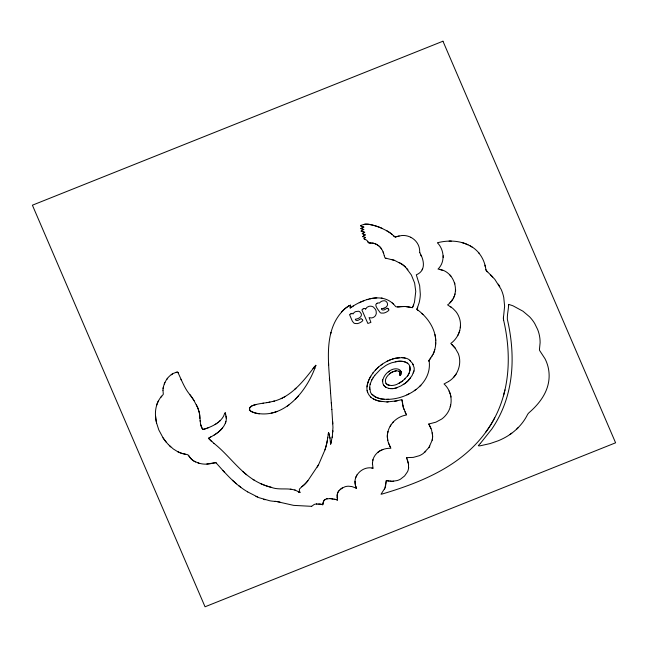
<?xml version="1.0" encoding="UTF-8"?>
<svg xmlns="http://www.w3.org/2000/svg" width="648" height="648" viewBox="0 0 648 648"><rect width="100%" height="100%" fill="white"/><g stroke="black" fill="none" stroke-linecap="round" stroke-linejoin="round"><path stroke-width="0.97" d="M400.108 370.324L401.217 372.001L401.42 373.677A2.341 2.219 -8 0 1 401.007 374.584L399.946 375.411L399.792 372.268L398.569 371.012L396.293 370.834L393.206 371.669A12.838 12.174 -8 0 0 391.246 372.632C387.966 374.803 383.908 379.056 385.916 383.243M374.852 375.281L371.903 379.712L370.316 383.681A19.594 18.573 -8 0 0 369.708 387.237L370.462 392.137A9.113 8.635 -8 0 0 371.498 393.871L374.917 396.673A21.441 20.323 -8 0 0 384.369 399.265C405.891 400.723 432.718 384.483 429.081 360.385A3.718 3.523 -8 0 1 429.503 359.737L433.075 354.254A24.114 22.858 -8 0 0 434.395 350.916C439.522 334.773 429.867 318.5 416.875 309.363L419.086 302.932A43.894 41.602 -8 0 0 420.317 294.289L419.661 285.622L416.316 274.817C426.263 270.767 424.075 259.937 419.783 252.671M448.505 381.559C456.565 376.747 460.995 366.865 459.416 357.639A22.883 21.692 -8 0 0 458.209 353.403L455.228 348.187L450.781 343.44C459.213 337.454 463.028 325.766 458.663 316.2A22.226 21.068 -8 0 0 455.771 311.429L452.75 308.343L447.59 304.884C462.024 295.034 455.269 270.564 438.008 269.098C445.581 261.8 443.993 249.359 437.457 242.838A3.523 3.337 -8 0 1 437.659 242.692C445.541 240.74 454.005 240.416 461.894 242.555A37.438 35.486 -8 0 1 468.034 244.839C478.119 249.043 484.599 259.03 485.895 269.665A6.043 5.727 -8 0 0 486.259 270.467L494.797 279.312L501.09 289.259A43.578 41.302 -8 0 1 503.747 297.416L504.622 306.188L503.666 315.584A15.398 14.596 -8 0 0 503.496 316.726L503.472 317.018A11.786 11.17 -8 0 0 503.618 320.185C511.126 352.471 510.462 387.925 494.748 417.782A117.798 111.642 -8 0 1 485.425 432.637C460.639 466.374 420.674 482.671 381.85 494.108M508.607 305.119L508.623 304.382L511.272 305.224A24.008 22.753 -8 0 1 513.135 305.888L522.976 311.218L529.513 316.742A41.221 39.066 -8 0 1 534.705 323.514L537.646 329.484A38.726 36.709 -8 0 1 540.108 342.727L539.468 349.223A3.904 3.702 -8 0 0 539.622 350.487L545.041 358.798A41.391 39.228 -8 0 1 548.726 381.324C546.855 393.944 538.577 404.417 529.197 412.549A7.679 7.274 -8 0 0 527.44 414.76C522.061 425.493 512.77 433.966 501.989 439.085A65.14 61.738 -8 0 1 498.093 440.818L490.082 443.572L480.403 445.759A11.283 10.692 -8 0 1 479.585 445.865L478.556 445.808A3.459 3.272 -8 0 0 478.321 445.622L480.362 443.386M508.599 305.378L508.591 305.621A10.303 9.761 -8 0 1 508.55 306.382C508.202 310.667 507.149 314.936 507.335 319.245C514.382 349.677 514.569 382.766 501.536 411.683A119.127 112.898 -8 0 1 491.873 428.968L480.614 443.111M381.04 494.238L384.985 487.985L386.297 480.63L392.486 481.27L397.208 480.549A15.431 14.621 -8 0 0 400.545 479.139L404.611 475.94L407.535 471.704A13.819 13.098 -8 0 0 408.54 468.366L408.483 463.725L406.474 457.642L413.286 457.391L419.353 455.698A20.412 19.351 -8 0 0 423.363 453.406L428.927 447.533L432.151 440.227A20.274 19.221 -8 0 0 432.597 435.82L431.568 429.916L428.814 424.003L435.845 422.188L441.725 419.037A21.975 20.825 -8 0 0 445.33 415.749C453.495 406.879 453.041 392.113 444.05 383.956L448.505 381.559M443.232 257.426L443.281 255.798M399.97 373.839L399.946 375.411L400.432 375.119M298.501 491.897L299.951 492.561L299.311 490.099A3.216 3.046 -8 0 1 299.716 488.738L302.235 486.389A18.282 17.326 -8 0 0 303.386 485.474A27.937 26.479 -8 0 0 304.366 484.591L305.305 483.667A38.548 36.539 -8 0 0 307.905 480.695L318.565 464.738L324.972 449.866A83.155 78.813 -8 0 0 327.038 441.944L328.544 432.564L329.881 437.53L330.642 444.115L332.351 436.347L332.967 427.372L331.849 409.593M369.676 388.006L369.708 387.237M337.211 494.562L337.665 492.982A9.015 8.546 -8 0 1 338.872 490.844L341.528 488.43L344.955 486.778A11.713 11.105 -8 0 1 348.421 486.203L351.953 486.575L356.497 488.236C350.762 477.6 361.778 465.426 372.997 468.196L372.438 463.271L372.989 459.61A14.475 13.721 -8 0 1 374.034 457.026C377.16 450.878 384.264 448.052 390.882 448.254L388.071 441.823L387.334 436.655A20.995 19.902 -8 0 1 387.707 432.759C389.448 423.622 397.337 416.372 406.482 415.004L403.38 407.608L401.946 399.605L397.346 400.691A45.449 43.076 -8 0 1 395.79 401.015L386.872 401.938L379.355 401.12A26.39 25.005 -8 0 1 375.654 399.962C369.676 398.123 365.731 391.781 367.197 385.617A23.271 22.056 -8 0 1 367.943 382.409C371.75 371.353 381.413 362.848 392.332 359.097A29.711 28.156 -8 0 1 395.807 358.214L401.882 357.631L406.669 358.417A10.716 10.157 -8 0 1 409.309 359.826L412.476 363.35L414.08 367.473A10.708 10.149 -8 0 1 414.129 370.227L412.096 375.524L408.208 380.603A27.03 25.62 -8 0 1 405.365 383.13L401.023 385.908L395.823 388.071A14.799 14.029 -8 0 1 394.243 388.427L393.709 388.508A14.54 13.778 -8 0 1 392.097 388.63L390.477 388.589A15.042 14.256 -8 0 1 388.841 388.371C374.601 384.685 388.12 365.877 398.415 369.206A4.973 4.714 -8 0 1 400.116 370.324M372.495 462.332L372.446 464.227M332.87 431.868L332.934 430.75M322.096 504.549L322.761 504.727L323.935 500.515L326.049 499.009L330.01 498.571L335.583 499.446A7.007 6.642 -8 0 1 336.539 499.713L337.057 499.883A19.1 18.104 -8 0 0 337.495 500.029L337.211 494.562M337.041 496.263L337.09 495.396M162.964 390.274C163.264 382.28 169.42 372.916 177.771 372.163C181.456 379.696 184.283 387.958 189.783 394.543A68.502 64.93 -8 0 1 194.06 400.699L197.778 407.859L199.276 412.606A28.901 27.386 -8 0 1 199.811 416.931C200.499 420.755 199.803 427.291 203.423 429.478C210.884 426.959 219.073 423.735 223.301 416.648A13.276 12.587 -8 0 0 224.5 413.57L225.318 412.922L226.33 418.47A14.402 13.649 -8 0 1 225.893 421.629C223.625 429.187 216.626 433.958 209.944 437.392M455.544 291.219L455.641 289.81M428.798 361.349L428.887 360.871A2.973 2.819 -8 0 1 429.025 360.507M435.521 345.076L435.683 342.914M382.352 381.089L382.563 379.606M460.323 327.734L460.436 326.284M315.689 365.261C304.341 379.89 291.025 398.309 270.953 401.809C268.24 403.186 242.879 403.882 251.157 411.415A25.685 24.341 -8 0 0 254.729 412.841C284.594 420.131 307.606 389.91 315.884 365.342M408.54 468.366L408.669 467.224M386.038 482.558L385.925 483.505M367.043 386.872L367.197 385.617A22.972 21.773 -8 0 1 367.943 382.409M322.915 503.245L322.761 504.727L322.315 504.606M350.495 305.743L350.568 305.232L349.88 305.467A5.476 5.192 -8 0 0 349.58 305.573L349.426 305.645A8.991 8.521 -8 0 0 348.859 305.953L348.316 306.285A35.122 33.291 -8 0 0 345.173 308.513C321.797 329.63 329.208 365.099 330.577 392.939M386.159 481.602L386.297 480.63M327.718 437.862L327.799 437.279M384.232 255.677L384.944 257.766A1.401 1.328 -8 0 0 385.236 258.034L394.624 260.423L401.898 264.165A29.808 28.253 -8 0 1 405.672 267.308L411.391 275.036L414.623 283.063L415.757 291.422L414.469 302.268L412.428 307.662L405.211 306.504L396.203 306.852A3.289 3.119 -8 0 1 395.418 306.269C383.867 291.551 362.969 298.979 350.171 308.002L350.568 305.232M385.746 484.898L385.811 484.437M350.285 307.249L350.544 305.411M163.061 388.695L163.32 387.115M328.236 434.338L328.334 433.747M332.165 437.457L332.351 436.347M327.151 441.361L327.256 440.786M385.673 485.36L385.495 486.251M328.431 433.156L328.544 432.564A25.588 24.251 -8 0 1 329.233 434.67M385.916 383.243L387.941 384.92L391.222 385.519A14.604 13.843 -8 0 0 396.876 384.369L402.627 381L407.373 376.196A19.003 18.014 -8 0 0 409.261 372.803L410.2 369.141L409.666 365.901A7.112 6.739 -8 0 0 408.345 363.909L406.304 362.426L403.583 361.552A21.165 20.064 -8 0 0 398.852 361.252L391.894 362.718A32.829 31.112 -8 0 0 385.835 365.496L380.53 369.295L374.86 375.281M409.917 370.94L409.933 366.655M413.853 371.612L414.015 370.923M330.65 333.979L331.039 332.327M388.014 431.455L387.707 432.759A20.979 19.877 -8 0 0 387.383 437.951M331.484 440.794L330.642 444.115L330.448 441.904M434.589 350.22L434.768 349.515M372.762 460.501L372.989 459.602M370.138 384.369L370.316 383.681M503.464 395.798L504.962 389.91M162.964 390.274L163.28 393.692A2.932 2.778 -8 0 1 163.142 394.6C156.978 400.537 154.508 409.431 155.731 417.839A47.264 44.793 -8 0 0 156.614 423.136L158.792 429.883L163.029 437.789A57.858 54.837 -8 0 0 166.22 442.122L168.431 444.641M450.247 406.717L450.7 405.049M323.044 502.597L323.206 501.998M385.39 486.697L385.139 487.555M355.396 478.483L355.979 476.677M225.901 421.621L225.407 423.12M459.797 330.529L458.906 333.177M454.58 295.269L455.001 293.949M156.622 405.211L157.019 404.012A23.968 22.712 -8 0 1 158.614 400.521M337.406 493.76L337.665 492.982A9.04 8.57 -8 0 1 338.872 490.844M368.024 382.174L368.194 381.688M413.392 372.997L413.651 372.3M315.649 366.039L315.819 365.585M314.879 368.113L314.693 368.566M417.733 307.225L416.875 309.363L418.098 310.424M164.26 383.989L164.924 382.474M365.731 309.023L366.995 307.298L368.996 306.342A5.532 5.241 -8 0 1 371.895 306.391A5.338 5.062 -8 0 1 373.54 307.168L375.419 309.331A8.505 8.059 -8 0 1 376.14 311.178L376.294 313.543L375.638 315.357A5.443 5.16 -8 0 1 373.758 317.18L373.264 317.431A5.103 4.836 -8 0 1 371.012 317.917L369.101 317.577L370.923 322.372L367.878 323.465L361.892 309.914L362.993 308.942M249.383 408.864L249.853 407.973M384.815 488.39L384.426 489.2M412.428 307.662L413.084 306.342M453.414 297.837L454.046 296.565M371.579 380.352L371.903 379.712M457.666 335.688L458.33 334.449M317.228 467.103L318.565 464.738M356.392 475.802L356.878 474.927M432.038 356.149L432.402 355.525M390.169 426.23L390.906 425.015M422.107 269.771L422.593 268.969M428.927 447.533L429.835 446.075M373.005 377.841L373.41 377.233M451.85 300.291L452.677 299.076M313.024 368.607L314.183 366.979M430.847 357.98L429.503 359.737A3.799 3.596 -8 0 0 429.081 360.385M166.617 379.582L167.621 378.238M372.479 373.637L373.386 372.438M250.152 407.543L251.562 406.183M224.581 413.384L225.018 413.068M160.874 397.248L161.781 396.212M449.898 302.64L450.919 301.482M298.55 395.782L295.237 399.387M392.534 422.788L393.433 421.775M375.346 370.154L376.399 369.068M341.488 311.891L344.193 309.315A34.927 33.105 -8 0 1 348.316 306.285L348.656 306.075M404.862 379.104L405.543 378.424M516.861 428.944L518.424 427.397M419.418 386.678L420.941 385.236M311.591 506.25L311.51 506.266A1.904 1.806 -8 0 0 311.98 506.12L313.762 504.752A6.237 5.905 -8 0 1 315.341 504.087L321.035 504.282A12.944 12.272 -8 0 1 321.465 504.379L321.781 504.46M219.559 421.192L220.053 420.738M424.594 452.442L425.76 451.373M294.443 389.553L295.95 388.201M377.501 368.015L378.651 366.995M340.046 489.572L342.387 487.912M218.336 432.103L220.814 429.851A27.718 26.276 -8 0 0 222.507 427.964M377.8 452.377L378.578 451.761A15.196 14.402 -8 0 1 381.056 450.255M217.704 422.723L218.53 422.075M217.007 433.131L217.679 432.621M301.814 486.697L303.053 485.757A27.653 26.212 -8 0 0 304.366 484.591A31.493 29.849 -8 0 0 305.305 483.667A38.119 36.126 -8 0 0 307.897 480.695M402.627 381L399.265 383.211M287.299 406.158L288.895 405M381.073 365.059L382.352 364.144M388.452 371.976L389.408 371.296M509.944 434.5L511.766 433.204M414.266 390.663L416.032 389.416M364.613 238.035L365.488 237.476L362.686 236.625L365.229 234.9L363.99 234.374M362.686 236.625L364.289 235.54M364.443 235.435L365.229 234.9L364.703 234.673M171.21 374.787L172.571 373.864M216.869 423.33L215.144 424.448M403.267 384.604L404.336 383.883M365.221 237.646L364.5 238.108M363.868 238.521L364.281 238.253M364.176 238.318L364.735 237.962M352.067 306.804L352.569 306.48M351.281 307.298L350.171 307.994M352.82 306.326L353.322 306.01M348.721 306.034L348.794 305.994A9.445 8.951 -8 0 1 349.418 305.645L349.523 305.597M283.686 397.378L284.909 396.681M251.959 405.923L252.809 405.478M213.889 443.321L208.421 438.21L209.944 437.392M210.284 437.214L210.77 436.946M363.172 233.094L362.175 233.596L364.524 234.6M364.589 232.397L362.856 233.256M363.787 232.794L364.549 232.235M362.354 233.507L362.621 233.782M362.167 231.425L361.139 231.077L363.69 229.514M281.183 398.658L282.447 398.042M406.936 394.843L408.815 393.919M359.243 302.746L361.778 301.571M362.005 228.93L360.879 228.533L363.998 227.092L361.179 226.176M361.519 228.242L362.653 227.715M350.868 313.786L351.297 313.608M377.087 303.313C378.221 302.187 379.145 303.774 379.85 302.608A18.128 17.18 -8 0 1 380.238 302.243L380.919 301.701A5.735 5.435 -8 0 1 383.64 300.794L384.507 300.769A3.256 3.086 -8 0 1 386.216 301.514L387.067 302.567A4.682 4.439 -8 0 1 387.391 303.369L387.536 304.439A3.305 3.135 -8 0 1 387.091 305.929L386.354 306.796A7.128 6.755 -8 0 1 384.094 308.156M376.982 303.353C373.378 304.738 378.983 310.724 380.182 312.628A3.929 3.718 -8 0 0 381.226 313.081L383.697 313.081A10.595 10.036 -8 0 0 388.12 310.943A16.273 15.422 -8 0 0 388.646 310.497L388.994 309.866L388.144 308.861M207.7 427.947L208.664 427.575M363.058 301.028L364.362 300.526M381.939 449.858L382.838 449.51M363.212 308.853L363.536 308.731A9.704 9.194 -8 0 0 364.265 308.416L365.326 308.796A1.45 1.377 -8 0 0 365.464 309.031L365.496 309.08M391.198 359.478L390.088 359.899A32.935 31.217 -8 0 0 386.816 361.406M206.728 428.32L202.978 429.47M384.094 308.165L381.64 308.772M253.263 405.292L256.203 404.53M175.478 372.462L177.252 372.009M350.463 305.273L349.944 305.443A6.31 5.986 -8 0 0 349.58 305.573M360.491 225.528L364.289 224.329A22.907 21.708 -8 0 1 365.893 224.208L366.217 224.2A15.147 14.353 -8 0 1 369.417 224.411A15.576 14.766 -8 0 0 365.893 224.224M410.743 237.281L409.082 236.552A16.532 15.665 -8 0 0 401.711 235.532L395.013 236.941L390.242 232.972A55.752 52.844 -8 0 0 386.402 230.583L381.032 227.918A53.679 50.876 -8 0 0 369.409 224.427M399.136 235.953L395.547 236.998M366.995 299.627L368.331 299.238M273.051 401.387L274.477 401.063M395.223 361.746L395.726 361.633M369.692 298.89L371.061 298.59A36.855 34.927 -8 0 1 375.289 297.967L376.812 297.869M326.632 498.839L327.272 498.709M268.847 402.222L269.9 402.019M266.749 402.627L267.802 402.424M262.537 403.404L263.59 403.21M394.511 401.234L395.782 401.015A45.336 42.971 -8 0 0 397.346 400.691M362.362 319.715L362.872 320.412L362.362 321.06A10.506 9.955 -8 0 1 357.348 323.611L355.007 323.498A3.937 3.726 -8 0 1 353.727 322.89L352.334 321.149L349.523 314.555L352.245 313.259L353.014 313.997L353.93 312.757A4.99 4.73 -8 0 1 355.622 311.623L358.433 311.234A3.426 3.248 -8 0 1 359.802 311.793L361.244 313.754A3.491 3.305 -8 0 1 361.001 316.232L359.996 317.415A8.529 8.084 -8 0 1 355.922 319.108L355.323 319.245L355.558 319.82A1.482 1.401 -8 0 0 356.238 320.363L357.226 320.46A4.844 4.593 -8 0 0 358.53 320.096L361.09 318.549L362.078 319.391M400.424 306.771L397.54 307.063M401.387 306.658L401.865 306.609M399.411 357.728L396.989 358.012A29.946 28.382 -8 0 0 392.332 359.105M316.426 503.877L316.985 503.836M402.351 306.569L403.785 306.48M168.431 444.641L173.348 448.999L177.52 451.575A29.435 27.896 -8 0 0 182.177 453.479L187.701 454.702L189.532 456.848A14.823 14.054 -8 0 0 190.577 458.225A14.645 13.883 -8 0 0 191.776 459.456L193.12 460.525A15.26 14.467 -8 0 0 194.611 461.457L198.985 463.199A23.15 21.943 -8 0 0 205.691 464.154L215.436 462.704A2.195 2.082 -8 0 1 216.116 462.891C225.609 473.494 235.184 484.623 247.706 491.921M392.486 481.27L393.684 481.205M386.872 401.938L388.144 401.906M311.121 506.307L293.657 505.375L280.43 502.386A17.488 16.573 -8 0 0 279.094 501.998L277.028 501.584A22.64 21.457 -8 0 0 275.983 501.455A25.394 24.065 -8 0 0 274.93 501.374A45.482 43.108 -8 0 1 269.924 500.807L258.925 497.672L247.698 491.921M386.564 399.322L388.735 399.281M213.889 443.321C230 455.957 241.259 474.684 260.31 483.44A58.603 55.542 -8 0 0 271.172 487.296C280.082 490.901 290.636 486.47 298.777 492.018M290.28 489.248L291.082 489.248M365.245 239.468L364.168 239.225L366.12 239.841A3.888 3.686 -8 0 1 367.068 240.594L368.858 242.822A3.977 3.775 -8 0 0 369.571 242.968L371.158 243.016M449.088 241.105L451.267 241.088M370.891 243.016L373.726 243.251M370.624 243.016L369.571 242.968A4.05 3.839 -8 0 1 368.858 242.822A3.102 2.94 -8 0 1 368.51 242.7M404.263 306.472L404.741 306.48M401.882 357.631L403.591 357.72M391.562 388.638L390.477 388.589A15.244 14.442 -8 0 1 388.841 388.371M329.581 498.555L330.01 498.571M372.219 243.024C378.578 243.689 383.041 249.359 384.143 255.361M390.031 481.197L391.262 481.27M215.428 462.704L210.227 463.749A25.037 23.725 -8 0 1 206.825 464.13M371.903 468.099L372.997 468.196M330.44 498.604L331.29 498.701M318.695 503.885L319.861 504.055M259.37 413.861L257.491 413.554M407.543 306.771L406.604 306.634A18.476 17.512 -8 0 0 405.211 306.504M387.553 480.881L388.8 481.067M381.178 298.04L382.555 298.258M277.028 501.584L277.725 501.706A19.999 18.954 -8 0 1 279.094 501.998A17.674 16.751 -8 0 1 280.43 502.386M386.289 258.374L385.771 258.269M331.719 498.766L332.149 498.83M395.28 236.982L393.636 236.058M381.842 401.598L379.355 401.12A26.544 25.151 -8 0 1 375.654 399.954L373.321 398.86M408.013 306.852L408.961 307.022M411.407 307.484L411.917 307.573M334.295 499.227L335.583 499.446A7.258 6.877 -8 0 1 336.539 499.721L337.057 499.883A19.602 18.573 -8 0 0 337.495 500.029L337.284 499.041M332.578 498.903L333.007 498.984M410.419 307.298L409.447 307.111M404.401 357.826L405.186 357.98M320.444 504.16L321.035 504.282A11.996 11.372 -8 0 1 321.57 504.403L321.675 504.436M185.579 454.321L182.177 453.479A29.087 27.564 -8 0 1 177.52 451.575M389.44 385.374L387.318 384.588M256.559 413.351L255.644 413.116A25.637 24.3 -8 0 1 251.157 411.407L249.342 410.176M439.628 269.463L442.657 270.427M263.534 499.3L265.105 499.754M391.408 259.411L394.624 260.423M197.875 462.85L198.985 463.199M405.47 362.054L403.583 361.552A21.092 19.991 -8 0 0 398.326 361.284M360.58 225.95L362.41 226.573M362.621 226.646L363.058 226.784M361.139 231.077L364.759 232.308M363.074 231.733L362.629 231.579M360.879 228.533L363.512 229.457M362.783 229.198L363.868 229.578M374.552 243.543L376.124 244.223M255.936 496.376L257.426 497.04M299.052 492.14L299.951 492.561M294.775 489.896L295.464 490.236M355.574 487.806L356.497 488.236L355.809 486.186M195.145 461.724L195.688 461.984M216.116 462.891L216.537 463.134M202.856 429.43L202.217 428.636M406.304 362.426L407.746 363.358M399.128 262.456L401.898 264.165A30.067 28.496 -8 0 1 405.672 267.308M470.035 245.859L472.019 247.018M376.869 244.604L377.582 245.025M253.157 479.496L254.534 480.346M450.328 306.52L451.575 307.411M378.262 245.471L378.902 245.957M238.618 485.563L240.805 487.239M391.481 233.839L392.17 234.446M399.038 371.272L399.605 371.887M211.766 441.628L211.54 441.434A14.637 13.875 -8 0 1 210.867 440.802L210.001 439.895M370.51 396.835L371.353 397.564M236.488 483.837L232.365 480.233M421.759 313.494L422.933 314.515M409.909 360.296L410.468 360.815M392.251 302.94L393.287 303.904M169.59 445.824L170.797 446.942M386.297 383.746L386.767 384.199M368.145 242.49L367.61 241.356M490.495 274.744L492.747 276.996M452.02 344.59L455.228 348.187M371.936 394.405L374.909 396.673A21.489 20.363 -8 0 0 384.369 399.265M208.429 438.21L209.118 438.939M487.337 271.885L486.559 270.961M380.093 247.026L381.607 248.897M449.971 275.076L450.927 276.113M222.839 470.44L224.662 472.473M387.804 308.456L387.107 308.14L384.961 309.541A5.103 4.836 -8 0 1 383.365 310.019L382.401 309.922A1.442 1.369 -8 0 1 381.826 309.517L381.494 308.845M177.908 372.276L178.419 373.118M406.823 268.507L407.916 269.795M478.443 252.412L479.48 253.651M383.632 385.163L384.094 385.746A8.157 7.727 -8 0 0 385.819 387.204M400.383 370.624L400.869 371.312M189.216 456.354L189.532 456.848A15.341 14.54 -8 0 0 190.577 458.225A14.337 13.584 -8 0 0 191.776 459.456L192.659 460.185A15.098 14.313 -8 0 0 194.619 461.449M188.916 455.844L188.706 455.544A3.451 3.272 -8 0 0 188.447 455.236M498.336 284.156L499.81 286.675M486.405 270.718L486.259 270.467A5.962 5.654 -8 0 1 485.895 269.665L485.798 269.382M428.814 424.003L431.033 428.433M412.873 364.03L413.221 364.719M389.513 445.686L390.153 446.966M405.632 413.108L404.992 411.731M421.103 255.952L420.706 255.077M405.842 413.578L406.061 414.048M449.064 390.995L450.279 393.96M401.08 371.693L401.404 372.6M406.474 457.642L407.025 458.881M180.946 379.242L181.553 380.587M202.103 428.36L200.888 424.885M198.021 408.443L197.527 407.284A66.047 62.597 -8 0 0 196.32 404.757M404.012 409.455L403.672 408.54A21.57 20.444 -8 0 1 403.242 407.13L403.007 406.166M388.468 443.111L388.946 444.398M198.239 409.034L198.644 410.208M383.073 251.91L383.584 253.473M407.511 460.104L408.637 464.9M399.792 372.268L399.97 373.604M454.459 282.423L454.912 283.913M367.635 392.469L367.124 390.38M225.715 414.372L225.512 413.651M198.823 410.808L198.993 411.399M225.439 413.408L225.318 412.922M329.419 435.383L329.589 436.096M419.783 252.671L419.604 249.885A16.889 16.006 -8 0 0 418.146 244.693A17.123 16.232 -8 0 0 410.743 237.281M484.931 265.154L485.295 266.774M450.708 395.483L451.016 397.013M402.813 405.186L402.91 405.68M226.144 416.073L226.33 418.47M387.528 439.239L387.755 440.535M329.881 437.53L330.002 438.25M402.562 403.696L402.643 404.198M402.027 400.124L402.108 400.642M355.331 484.178L355.072 481.278M402.189 401.161L402.481 403.194M432.305 432.872L432.508 434.346M200.086 420.584L200.183 421.305M337.057 497.162L337.138 498.085M369.692 388.76L369.749 389.48M330.391 390.558L331.849 409.585M329.378 378.019L329.573 380.562M331.322 402.449L331.501 404.83M332.635 421.492L332.78 423.873M199.892 418.389L199.811 416.931A28.698 27.2 -8 0 0 199.139 411.998M328.552 362.759L328.633 365.302M461.894 242.555A37.471 35.51 -8 0 1 468.034 244.839M503.609 320.185A11.996 11.364 -8 0 1 503.52 316.726M494.748 417.782A117.831 111.683 -8 0 1 485.425 432.637M432.597 435.82A20.428 19.367 -8 0 1 432.151 440.227M456.127 374.05A23.101 21.894 -8 0 1 453.349 377.606M276.931 411.512A41.561 39.39 -8 0 1 271.229 413.132M189.775 394.543A69.036 65.432 -8 0 1 194.06 400.699M216.327 433.617A39.852 37.77 -8 0 1 214.213 435.002M246.621 474.773A87.966 83.373 -8 0 1 242.968 471.631M271.172 487.296A58.555 55.493 -8 0 1 260.31 483.44M327.038 441.944A83.268 78.918 -8 0 1 324.972 449.866M413.732 304.908A10.238 9.704 -8 0 1 413.473 305.54M364.289 224.329A24.203 22.931 -8 0 1 365.893 224.208M369.409 224.427A53.582 50.779 -8 0 1 382.409 228.525M386.402 230.583A56.238 53.306 -8 0 1 390.242 232.972M434.962 334.587A35.689 33.826 -8 0 1 435.707 340.783M434.395 350.916A24.3 23.028 -8 0 1 433.075 354.254M396.228 361.535A17.69 16.767 -8 0 1 397.791 361.325M409.261 372.803A19.027 18.031 -8 0 1 407.373 376.196M389.521 373.88A12.92 12.239 -8 0 1 391.246 372.632L391.878 372.284A12.879 12.207 -8 0 1 393.911 371.409L395.401 370.996A9.453 8.959 -8 0 1 396.293 370.834M392.097 388.63A14.175 13.43 -8 0 0 393.709 388.508A14.888 14.11 -8 0 0 395.823 388.071A15.657 14.839 -8 0 0 397.37 387.561M405.365 383.13A27.232 25.807 -8 0 0 408.208 380.603A27.281 25.855 -8 0 0 410.67 377.687M368.761 380.246A35.235 33.396 -8 0 1 370.826 376.156M323.935 500.515A3.961 3.758 -8 0 1 325.053 499.478M274.93 501.374A23.555 22.324 -8 0 1 275.983 501.455M166.22 442.122A58.247 55.202 -8 0 1 163.029 437.789M156.614 423.136A47.312 44.842 -8 0 1 155.577 416.024M388.144 308.861A4.884 4.633 -8 0 1 387.804 308.456M442.957 41.213L32.4 205.197L205.043 606.787L615.6 442.803L442.957 41.213"/></g></svg>
